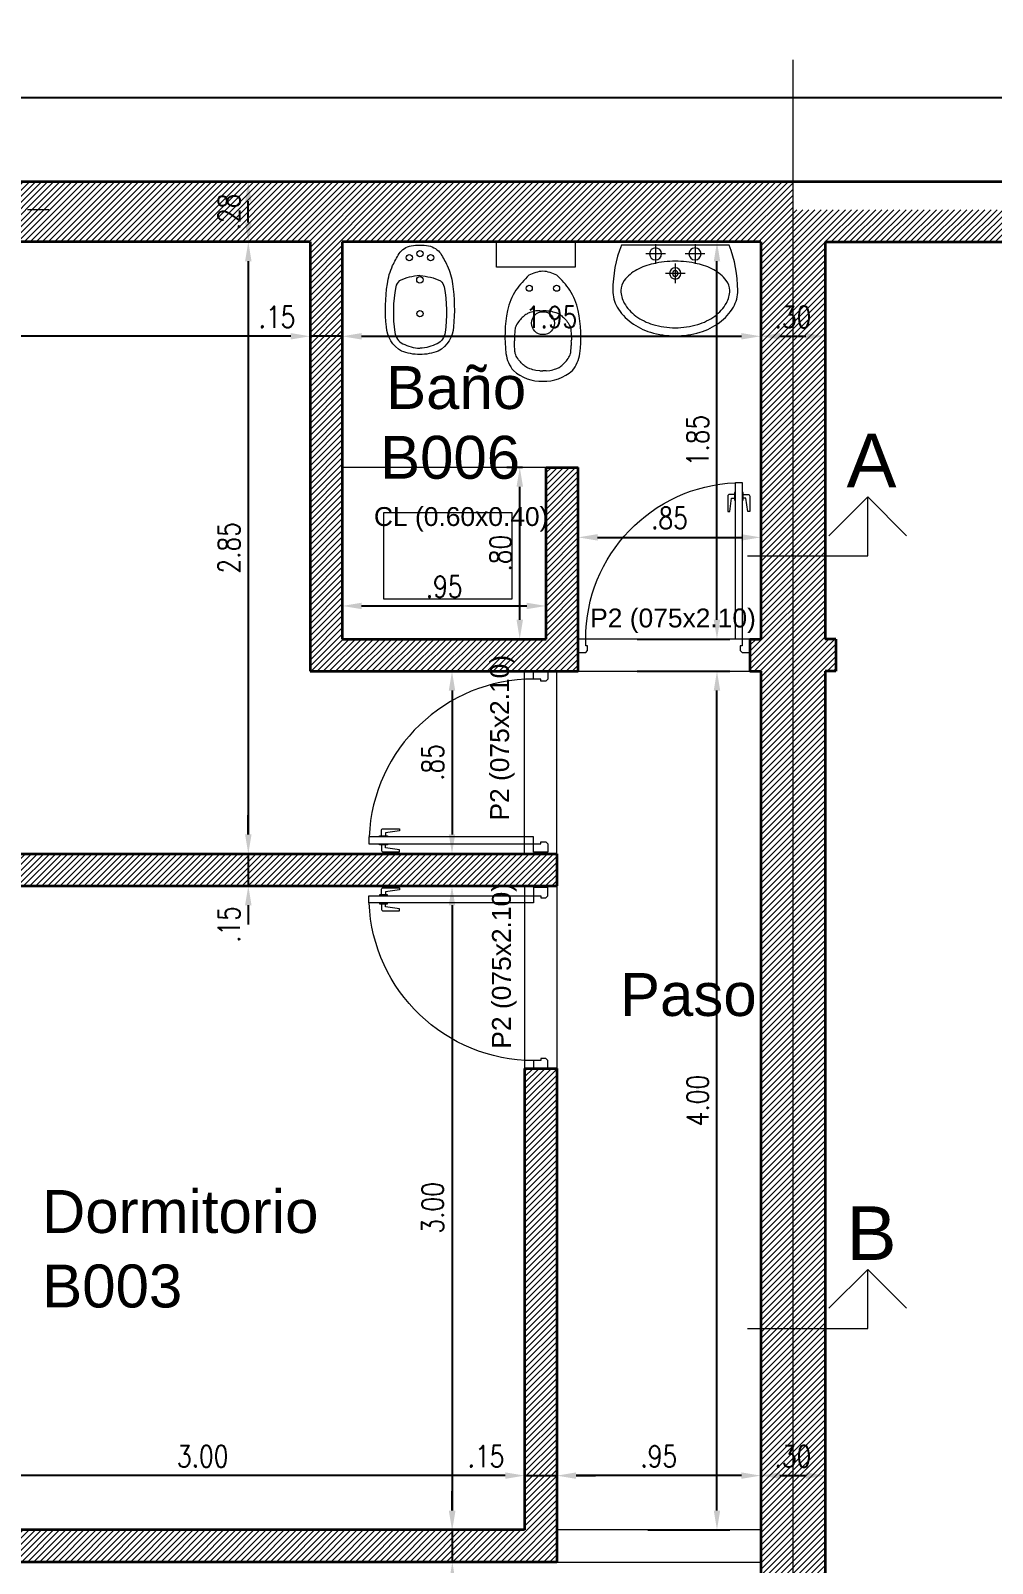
# Model space of a CAD drawing. Header units: millimetres. Extents: x 2761 to 2943, y 1816 to 1962.
# Drawn here: x 2777.7 to 2782.18, y 1937.53 to 1944.67 of the extents above; entities that cross this region are included whole.
import ezdxf
from ezdxf.enums import TextEntityAlignment as Align

# ---------------------------------------------------------------- set-up
doc = ezdxf.new("R2010")
doc.units = ezdxf.units.MM
doc.linetypes.add('DASHDOT', pattern=[25.4, 12.7, -6.35, 0, -6.35])
doc.linetypes.add('DASHED', pattern=[19.05, 12.7, -6.35])
doc.layers.get('Defpoints').update_dxf_attribs({"lineweight": 5})
for name, color, linetype, lineweight in [('Aberturas', 1, 'Continuous', 18), ('Artefacctos', 3, 'Continuous', 20), ('Cotas', 1, 'Continuous', 15), ('Detalles', 3, 'Continuous', 15), ('Ejes', 3, 'DASHDOT', 13), ('Muros', 6, 'Continuous', 50), ('Proyecciones', 1, 'DASHED', 0), ('Rayado', 7, 'Continuous', 15), ('Textos', 3, 'Continuous', 9)]:
    doc.layers.add(name, color=color, linetype=linetype, lineweight=lineweight)
doc.styles.add('cotas', font='romans.shx', dxfattribs={"width": 0.8})
doc.styles.add('ROMANS', font='romans', dxfattribs={"width": 0.8})
doc.styles.get("Standard").update_dxf_attribs({"font": 'arial.ttf'})
doc.dimstyles.new('Esc 1-100', dxfattribs={"dimtxt": 0.2, "dimasz": 0.18, "dimexe": 0.12, "dimexo": 0, "dimgap": 0.08, "dimtad": 1, "dimzin": 4, "dimdsep": 46, "dimtxsty": 'cotas', "dimcen": 2.5, "dimclrd": 7, "dimclre": 7, "dimclrt": 256, "dimaunit": 1, "dimadec": 3, "dimazin": 0, "dimtfac": 1, "dimtmove": 1, "dimatfit": 3, "dimfxl": 1, "dimarcsym": 0})
doc.dimstyles.new('Esc 1-50', dxfattribs={"dimtxt": 0.1, "dimasz": 0.09, "dimexe": 0.06, "dimexo": 0, "dimgap": 0.04, "dimtad": 1, "dimzin": 4, "dimdsep": 46, "dimtxsty": 'cotas', "dimcen": 2.5, "dimclrd": 7, "dimclre": 7, "dimclrt": 256, "dimaunit": 1, "dimadec": 0, "dimazin": 0, "dimtfac": 1, "dimtmove": 1, "dimatfit": 3, "dimfxl": 1, "dimarcsym": 0})

# ---------------------------------------------------------------- blocks, each defined once
blk = doc.blocks.new('Bidet')
at = {"color": 0, "linetype": 'ByBlock'}
blk.add_lwpolyline([(0.0967, 0.6275, -0.262722), (0.1763, 0.4996, -0.061431), (0.1713, 0.2743, -0.073837), (0.1434, 0.1785, -0.02136), (0.1096, 0.1157, -0.217458), (0.0456, 0.0749, -0.067695), (0, 0.0708, -0.067639), (-0.0455, 0.0749, -0.190009), (-0.1095, 0.1157, -0.02136), (-0.1433, 0.1785, -0.069685), (-0.1712, 0.2743, -0.061431), (-0.1762, 0.4996, -0.262722), (-0.0966, 0.6275, -0.09682), (0.0003, 0.6452, -0.096471), (0.0967, 0.6275)], format="xyb", close=True, dxfattribs=at)
for points in [[(-0.1267, 0.2903, -0.084724), (-0.1318, 0.5297, -0.252864), (-0.0906, 0.5888, -0.103412), (-0.0004, 0.6124, -0.103412)], [(0.1268, 0.2903, 0.084724), (0.1319, 0.5297, 0.252864), (0.0907, 0.5888, 0.103412), (0.0005, 0.6124, 0.103412)], [(-0.0004, 0.2312, -0.087783), (-0.1086, 0.2581, -0.148188), (-0.1267, 0.2903, -0.09678)], [(0.0005, 0.2312, 0.087783), (0.1087, 0.2581, 0.148188), (0.1268, 0.2903, 0.09678)]]:
    blk.add_lwpolyline(points, format="xyb", dxfattribs=at)
for centre, radius in [((0.0001, 0.4309), 0.0166), ((0.0001, 0.2533), 0.0171), ((-0.0559, 0.1368), 0.0166), ((0.0001, 0.1159), 0.0166), ((0.0561, 0.1368), 0.0166)]:
    blk.add_circle(centre, radius, dxfattribs=at)
blk = doc.blocks.new('Inodoro')
at = {"color": 0, "linetype": 'ByBlock'}
blk.add_lwpolyline([(0.0001, 0.585, 0.193023), (-0.1371, 0.5351, 0.145572), (-0.172, 0.4564, 0.077711), (-0.165, 0.2551, 0.087544), (-0.1255, 0.1609, 0.055228), (-0.065, 0.0913, 0.090627), (0, 0.0719, 0.091051), (0.0651, 0.0913, 0.055228), (0.1256, 0.1609, 0.087544), (0.1652, 0.2551, 0.077711), (0.1722, 0.4564, 0.145572), (0.1373, 0.5351, 0.193023), (0.0001, 0.585, 61.25604)], format="xyb", close=True, dxfattribs=at)
for points in [[(-0.0149, 0.5362), (-0.0328, 0.535, 0.028747), (-0.0609, 0.5272, 0.052421), (-0.0754, 0.5205, 0.050041), (-0.0919, 0.5084, 0.040538), (-0.1092, 0.49, 0.036304), (-0.1245, 0.4676, 0.08346), (-0.1287, 0.4565, 0.024812), (-0.1302, 0.4462, 0.009631), (-0.1323, 0.4196, 0.014344), (-0.1325, 0.4105, 0.009208), (-0.1323, 0.3964)], [(0.0148, 0.5362), (0.0327, 0.535, -0.028747), (0.0607, 0.5272, -0.052421), (0.0753, 0.5205, -0.050041), (0.0918, 0.5084, -0.040538), (0.109, 0.49, -0.036304), (0.1244, 0.4676, -0.08346), (0.1286, 0.4565, -0.024812), (0.1301, 0.4462, -0.009631), (0.1321, 0.4196, -0.014344), (0.1324, 0.4105, -0.009208), (0.1321, 0.3964)], [(-0.0149, 0.2564), (-0.0328, 0.2577, -0.028747), (-0.0609, 0.2654, -0.052421), (-0.0754, 0.2721, -0.050041), (-0.0919, 0.2842, -0.040538), (-0.1092, 0.3026, -0.036304), (-0.1245, 0.325, -0.08346), (-0.1287, 0.3361, -0.024812), (-0.1302, 0.3464, -0.009631), (-0.1323, 0.3731, -0.014344), (-0.1325, 0.3821, -0.009208), (-0.1323, 0.3962)], [(0.0148, 0.2564), (0.0327, 0.2577, 0.028747), (0.0607, 0.2654, 0.052421), (0.0753, 0.2721, 0.050041), (0.0918, 0.2842, 0.040538), (0.109, 0.3026, 0.036304), (0.1244, 0.325, 0.08346), (0.1286, 0.3361, 0.024812), (0.1301, 0.3464, 0.009631), (0.1321, 0.3731, 0.014344), (0.1324, 0.3821, 0.009208), (0.1321, 0.3962)]]:
    blk.add_lwpolyline(points, format="xyb", dxfattribs=at)
for points in [[(-0.0149, 0.5362), (-0.0001, 0.5362)], [(0.0148, 0.5362), (0, 0.5362)], [(-0.0149, 0.2564), (-0.0001, 0.2564)], [(0.0148, 0.2564), (0, 0.2564)]]:
    blk.add_lwpolyline(points, dxfattribs=at)
for centre, radius in [((-0.0001, 0.3144), 0.0535), ((-0.0638, 0.152), 0.0141), ((0.0636, 0.152), 0.0141)]:
    blk.add_circle(centre, radius, dxfattribs=at)
at = {"color": 0, "linetype": 'ByBlock', "style": 'ROMANS', "flags": 1}
blk.add_attdef('NOMENCLATURA', text='', height=0.08, dxfattribs=at).set_placement((0.0173, 0.4376), align=Align.MIDDLE)
blk = doc.blocks.new('Lav1')
at = {"color": 0, "linetype": 'ByBlock'}
for p, q in [((-0.0978, 0.0048), (-0.0978, -0.0921)), ((0.0978, 0.0048), (0.0978, -0.0921)), ((-0.1463, -0.0436), (-0.0493, -0.0436)), ((0.0493, -0.0436), (0.1463, -0.0436)), ((-0.0485, -0.1404), (0.0485, -0.1404)), ((0, -0.0919), (0, -0.1889))]:
    blk.add_line(p, q, dxfattribs=at)
for points in [[(0.2677, 0, -0.093113), (0.31, -0.225, -0.130379), (0.2882, -0.3071, -0.106492), (0.2192, -0.3841, -0.084146), (0.1226, -0.432, -0.073141), (0, -0.45, -0.073141), (-0.1226, -0.432, -0.084146), (-0.2192, -0.3841, -0.106492), (-0.2882, -0.3071, -0.130379), (-0.31, -0.225, -0.093113), (-0.2677, 0)], [(-0.27, -0.225, -0.165741), (-0.253, -0.1751, -0.105633), (-0.1909, -0.1225, -0.068595), (-0.1088, -0.092, -0.054776), (0, -0.08, -0.054776), (0.1088, -0.092, -0.068595), (0.1909, -0.1225, -0.105633), (0.253, -0.1751, -0.165741), (0.27, -0.225, -0.130379), (0.2535, -0.2873, -0.106492), (0.1957, -0.3517, -0.084146), (0.111, -0.3937, -0.073141), (0, -0.41, -0.073141), (-0.111, -0.3937, -0.084146), (-0.1957, -0.3517, -0.106492), (-0.2535, -0.2873, -0.130379)]]:
    blk.add_lwpolyline(points, format="xyb", close=True, dxfattribs=at)
for centre, radius in [((-0.0978, -0.0436), 0.03), ((0.0978, -0.0436), 0.03), ((0, -0.1404), 0.028), ((0, -0.1404), 0.014)]:
    blk.add_circle(centre, radius, dxfattribs=at)
blk = doc.blocks.new('*D177')
at = {"layer": 'Cotas', "color": 7, "lineweight": -2}
for p, q in [((2778.0811, 1943.6886), (2778.7725, 1943.6886)), ((2778.7125, 1943.5986), (2778.7125, 1940.9286)), ((2778.0811, 1940.8386), (2778.7725, 1940.8386))]:
    blk.add_line(p, q, dxfattribs=at)
at = {"layer": 'Cotas', "color": 7}
for points in [[(2778.6975, 1943.5986), (2778.7275, 1943.5986), (2778.7125, 1943.6886)], [(2778.6975, 1940.9286), (2778.7275, 1940.9286), (2778.7125, 1940.8386)]]:
    blk.add_solid(points, dxfattribs=at)
at = {"layer": 'Defpoints', "color": 0}
for p in [(2778.0811, 1943.6886), (2778.0811, 1940.8386), (2778.7125, 1940.8386)]:
    blk.add_point(p, dxfattribs=at)
at = {"layer": 'Cotas', "insert": (2778.6225, 1942.2636), "char_height": 0.1, "attachment_point": 5, "rotation": 90, "style": 'cotas'}
blk.add_mtext('2.85', dxfattribs=at)
blk = doc.blocks.new('*D178')
at = {"layer": 'Cotas', "color": 7, "lineweight": -2}
for p, q in [((2779.4201, 1940.6886), (2779.7217, 1940.6886)), ((2779.6617, 1940.5986), (2779.6617, 1937.7786)), ((2779.5201, 1937.6886), (2779.7217, 1937.6886))]:
    blk.add_line(p, q, dxfattribs=at)
at = {"layer": 'Cotas', "color": 7}
for points in [[(2779.6467, 1940.5986), (2779.6767, 1940.5986), (2779.6617, 1940.6886)], [(2779.6467, 1937.7786), (2779.6767, 1937.7786), (2779.6617, 1937.6886)]]:
    blk.add_solid(points, dxfattribs=at)
at = {"layer": 'Defpoints', "color": 0}
for p in [(2779.4201, 1940.6886), (2779.5201, 1937.6886), (2779.6617, 1937.6886)]:
    blk.add_point(p, dxfattribs=at)
at = {"layer": 'Cotas', "insert": (2779.5717, 1939.1886), "char_height": 0.1, "attachment_point": 5, "rotation": 90, "style": 'cotas'}
blk.add_mtext('3.00', dxfattribs=at)
blk = doc.blocks.new('*D179')
at = {"layer": 'Cotas', "color": 7, "lineweight": -2}
for p, q in [((2777, 1938.465), (2777, 1937.8812)), ((2780, 1938.0021), (2780, 1937.8812)), ((2779.91, 1937.9412), (2777.09, 1937.9412))]:
    blk.add_line(p, q, dxfattribs=at)
at = {"layer": 'Cotas', "color": 7}
for points in [[(2777.09, 1937.9562), (2777.09, 1937.9262), (2777, 1937.9412)], [(2779.91, 1937.9562), (2779.91, 1937.9262), (2780, 1937.9412)]]:
    blk.add_solid(points, dxfattribs=at)
at = {"layer": 'Defpoints', "color": 0}
for p in [(2777, 1938.465), (2780, 1938.0021), (2777, 1937.9412)]:
    blk.add_point(p, dxfattribs=at)
at = {"layer": 'Cotas', "insert": (2778.5, 1938.0312), "char_height": 0.1, "attachment_point": 5, "style": 'cotas'}
blk.add_mtext('3.00', dxfattribs=at)
blk = doc.blocks.new('*D268')
at = {"layer": 'Cotas', "color": 7, "lineweight": -2}
for p, q in [((2779.5108, 1941.6886), (2779.7217, 1941.6886)), ((2779.6617, 1941.5986), (2779.6617, 1940.9286)), ((2779.5108, 1940.8386), (2779.7217, 1940.8386))]:
    blk.add_line(p, q, dxfattribs=at)
at = {"layer": 'Cotas', "color": 7}
for points in [[(2779.6467, 1941.5986), (2779.6767, 1941.5986), (2779.6617, 1941.6886)], [(2779.6467, 1940.9286), (2779.6767, 1940.9286), (2779.6617, 1940.8386)]]:
    blk.add_solid(points, dxfattribs=at)
at = {"layer": 'Defpoints', "color": 0}
for p in [(2779.5108, 1941.6886), (2779.5108, 1940.8386), (2779.6617, 1940.8386)]:
    blk.add_point(p, dxfattribs=at)
at = {"layer": 'Cotas', "insert": (2779.5717, 1941.2636), "char_height": 0.1, "attachment_point": 5, "rotation": 90, "style": 'cotas'}
blk.add_mtext('.85', dxfattribs=at)
blk = doc.blocks.new('*D180')
at = {"layer": 'Cotas', "color": 7, "lineweight": -2}
for p, q in [((2780.15, 1937.9188), (2780.15, 1938.0012)), ((2781.1, 1937.9188), (2781.1, 1938.0012)), ((2781.01, 1937.9412), (2780.24, 1937.9412))]:
    blk.add_line(p, q, dxfattribs=at)
at = {"layer": 'Cotas', "color": 7}
for points in [[(2780.24, 1937.9562), (2780.24, 1937.9262), (2780.15, 1937.9412)], [(2781.01, 1937.9562), (2781.01, 1937.9262), (2781.1, 1937.9412)]]:
    blk.add_solid(points, dxfattribs=at)
at = {"layer": 'Defpoints', "color": 0}
for p in [(2780.15, 1937.9412), (2780.15, 1937.9188), (2781.1, 1937.9188)]:
    blk.add_point(p, dxfattribs=at)
at = {"layer": 'Cotas', "insert": (2780.625, 1938.0312), "char_height": 0.1, "attachment_point": 5, "style": 'cotas'}
blk.add_mtext('.95', dxfattribs=at)
blk = doc.blocks.new('*D269')
at = {"layer": 'Cotas', "color": 7, "lineweight": -2}
for p, q in [((2779.15, 1943.6886), (2779.15, 1943.1892)), ((2781.1, 1943.6886), (2781.1, 1943.1892)), ((2779.24, 1943.2492), (2781.01, 1943.2492))]:
    blk.add_line(p, q, dxfattribs=at)
at = {"layer": 'Cotas', "color": 7}
for points in [[(2779.24, 1943.2642), (2779.24, 1943.2342), (2779.15, 1943.2492)], [(2781.01, 1943.2642), (2781.01, 1943.2342), (2781.1, 1943.2492)]]:
    blk.add_solid(points, dxfattribs=at)
at = {"layer": 'Defpoints', "color": 0}
for p in [(2779.15, 1943.6886), (2781.1, 1943.6886), (2781.1, 1943.2492)]:
    blk.add_point(p, dxfattribs=at)
at = {"layer": 'Cotas', "insert": (2780.125, 1943.3392), "char_height": 0.1, "attachment_point": 5, "style": 'cotas'}
blk.add_mtext('1.95', dxfattribs=at)
blk = doc.blocks.new('P82i')
at = {"color": 0, "linetype": 'ByBlock'}
for points in [[(0.0761, 0.89), (0.0411, 0.89), (0.0411, 0.07), (0.0761, 0.07)], [(0, 0.07), (0.0411, 0.07), (0.0411, 0.035), (0.0511, 0.035), (0.0511, 0.01), (0.0411, 0), (0, 0)], [(0.9, 0), (0.8611, 0), (0.8511, 0.01), (0.8511, 0.035), (0.8611, 0.035), (0.8611, 0.07), (0.9, 0.07)]]:
    blk.add_lwpolyline(points, close=True, dxfattribs=at)
for points in [[(0.0361, 0.8282), (0.0111, 0.8282, 0.414214), (0.0011, 0.8182), (0.0011, 0.7382), (0.0111, 0.7382), (0.0211, 0.8082), (0.0361, 0.8082)], [(0.0811, 0.8282), (0.1061, 0.8282, -0.414214), (0.1161, 0.8182), (0.1161, 0.7382), (0.1061, 0.7382), (0.0961, 0.8082), (0.0811, 0.8082)]]:
    blk.add_lwpolyline(points, format="xyb", dxfattribs=at)
for points in [[(0.0411, 0.7982), (0.0361, 0.7982), (0.0361, 0.8382), (0.0411, 0.8382)], [(0.0761, 0.8382), (0.0811, 0.8382), (0.0811, 0.7982), (0.0761, 0.7982)]]:
    blk.add_lwpolyline(points, dxfattribs=at)
blk.add_arc((0.0411, 0.07), 0.82, 360, 87.55371, dxfattribs=at)
blk = doc.blocks.new('*D184')
at = {"layer": 'Cotas', "color": 7, "lineweight": -2}
for p, q in [((2775.7, 1943.3724), (2775.7, 1943.1892)), ((2779, 1943.3724), (2779, 1943.1892)), ((2778.91, 1943.2492), (2775.79, 1943.2492))]:
    blk.add_line(p, q, dxfattribs=at)
at = {"layer": 'Cotas', "color": 7}
for points in [[(2775.79, 1943.2642), (2775.79, 1943.2342), (2775.7, 1943.2492)], [(2778.91, 1943.2642), (2778.91, 1943.2342), (2779, 1943.2492)]]:
    blk.add_solid(points, dxfattribs=at)
at = {"layer": 'Defpoints', "color": 0}
for p in [(2775.7, 1943.3724), (2779, 1943.3724), (2775.7, 1943.2492)]:
    blk.add_point(p, dxfattribs=at)
at = {"layer": 'Cotas', "insert": (2777.35, 1943.3392), "char_height": 0.1, "attachment_point": 5, "style": 'cotas'}
blk.add_mtext('3.30', dxfattribs=at)
blk = doc.blocks.new('*D270')
at = {"layer": 'Cotas', "color": 7, "lineweight": -2}
for p, q in [((2779.15, 1941.8386), (2779.15, 1942.0529)), ((2780.1, 1941.8386), (2780.1, 1942.0529)), ((2779.24, 1941.9929), (2780.01, 1941.9929))]:
    blk.add_line(p, q, dxfattribs=at)
at = {"layer": 'Cotas', "color": 7}
for points in [[(2779.24, 1942.0079), (2779.24, 1941.9779), (2779.15, 1941.9929)], [(2780.01, 1942.0079), (2780.01, 1941.9779), (2780.1, 1941.9929)]]:
    blk.add_solid(points, dxfattribs=at)
at = {"layer": 'Defpoints', "color": 0}
for p in [(2780.1, 1941.9929), (2779.15, 1941.8386), (2780.1, 1941.8386)]:
    blk.add_point(p, dxfattribs=at)
at = {"layer": 'Cotas', "insert": (2779.625, 1942.0829), "char_height": 0.1, "attachment_point": 5, "style": 'cotas'}
blk.add_mtext('.95', dxfattribs=at)
blk = doc.blocks.new('*D271')
at = {"layer": 'Cotas', "color": 7, "lineweight": -2}
for p, q in [((2772.9, 1943.8388), (2772.9, 1944.4819)), ((2795.3991, 1943.8388), (2795.3991, 1944.4819)), ((2773.08, 1944.3619), (2795.2191, 1944.3619))]:
    blk.add_line(p, q, dxfattribs=at)
at = {"layer": 'Cotas', "color": 7}
for points in [[(2773.08, 1944.3919), (2773.08, 1944.3319), (2772.9, 1944.3619)], [(2795.2191, 1944.3919), (2795.2191, 1944.3319), (2795.3991, 1944.3619)]]:
    blk.add_solid(points, dxfattribs=at)
at = {"layer": 'Defpoints', "color": 0}
for p in [(2795.3991, 1944.3619), (2772.9, 1943.8388), (2795.3991, 1943.8388)]:
    blk.add_point(p, dxfattribs=at)
at = {"layer": 'Cotas', "lineweight": 20, "insert": (2784.1495, 1944.5419), "char_height": 0.2, "attachment_point": 5, "style": 'cotas'}
blk.add_mtext('38.43', dxfattribs=at)
blk = doc.blocks.new('*D186')
at = {"layer": 'Cotas', "color": 7, "lineweight": -2}
for p, q in [((2780.6604, 1943.6886), (2780.9564, 1943.6886)), ((2780.8964, 1941.9286), (2780.8964, 1943.5986)), ((2780.5241, 1941.8386), (2780.9564, 1941.8386))]:
    blk.add_line(p, q, dxfattribs=at)
at = {"layer": 'Cotas', "color": 7}
for points in [[(2780.8814, 1943.5986), (2780.9114, 1943.5986), (2780.8964, 1943.6886)], [(2780.8814, 1941.9286), (2780.9114, 1941.9286), (2780.8964, 1941.8386)]]:
    blk.add_solid(points, dxfattribs=at)
at = {"layer": 'Defpoints', "color": 0}
for p in [(2780.6604, 1943.6886), (2780.8964, 1943.6886), (2780.5241, 1941.8386)]:
    blk.add_point(p, dxfattribs=at)
at = {"layer": 'Cotas', "insert": (2780.8064, 1942.7636), "char_height": 0.1, "attachment_point": 5, "rotation": 90, "style": 'cotas'}
blk.add_mtext('1.85', dxfattribs=at)
blk = doc.blocks.new('*D187')
at = {"layer": 'Cotas', "color": 7, "lineweight": -2}
for p, q in [((2780, 1937.6886), (2780, 1938.0012)), ((2780.15, 1937.5993), (2780.15, 1938.0012)), ((2779.91, 1937.9412), (2779.82, 1937.9412)), ((2780, 1937.9412), (2780.15, 1937.9412)), ((2780.24, 1937.9412), (2780.33, 1937.9412))]:
    blk.add_line(p, q, dxfattribs=at)
at = {"layer": 'Cotas', "color": 7}
for points in [[(2779.91, 1937.9562), (2779.91, 1937.9262), (2780, 1937.9412)], [(2780.24, 1937.9562), (2780.24, 1937.9262), (2780.15, 1937.9412)]]:
    blk.add_solid(points, dxfattribs=at)
at = {"layer": 'Defpoints', "color": 0}
for p in [(2780.15, 1937.9412), (2780, 1937.6886), (2780.15, 1937.5993)]:
    blk.add_point(p, dxfattribs=at)
at = {"layer": 'Cotas', "insert": (2779.82, 1938.0312), "char_height": 0.1, "attachment_point": 5, "style": 'cotas'}
blk.add_mtext('.15', dxfattribs=at)
blk = doc.blocks.new('*D168')
at = {"layer": 'Cotas', "color": 7, "lineweight": -2}
for p, q in [((2780.5241, 1941.6886), (2780.9564, 1941.6886)), ((2780.8964, 1937.7786), (2780.8964, 1941.5986)), ((2780.5741, 1937.6886), (2780.9564, 1937.6886))]:
    blk.add_line(p, q, dxfattribs=at)
at = {"layer": 'Cotas', "color": 7}
for points in [[(2780.8814, 1941.5986), (2780.9114, 1941.5986), (2780.8964, 1941.6886)], [(2780.8814, 1937.7786), (2780.9114, 1937.7786), (2780.8964, 1937.6886)]]:
    blk.add_solid(points, dxfattribs=at)
at = {"layer": 'Defpoints', "color": 0}
for p in [(2780.5241, 1941.6886), (2780.8964, 1941.6886), (2780.5741, 1937.6886)]:
    blk.add_point(p, dxfattribs=at)
at = {"layer": 'Cotas', "lineweight": 20, "insert": (2780.8064, 1939.6886), "char_height": 0.1, "attachment_point": 5, "rotation": 90, "style": 'cotas'}
blk.add_mtext('4.00', dxfattribs=at)
blk = doc.blocks.new('*D233')
at = {"layer": 'Cotas', "color": 7, "lineweight": -2}
for p, q in [((2781.4, 1938.0974), (2781.4, 1937.8812)), ((2781.1, 1937.9188), (2781.1, 1938.0012)), ((2781.19, 1937.9412), (2781.31, 1937.9412))]:
    blk.add_line(p, q, dxfattribs=at)
at = {"layer": 'Cotas', "color": 7}
for points in [[(2781.19, 1937.9562), (2781.19, 1937.9262), (2781.1, 1937.9412)], [(2781.31, 1937.9562), (2781.31, 1937.9262), (2781.4, 1937.9412)]]:
    blk.add_solid(points, dxfattribs=at)
at = {"layer": 'Defpoints', "color": 0}
for p in [(2781.4, 1938.0974), (2781.1, 1937.9188), (2781.4, 1937.9412)]:
    blk.add_point(p, dxfattribs=at)
at = {"layer": 'Cotas', "lineweight": 20, "insert": (2781.25, 1938.0312), "char_height": 0.1, "attachment_point": 5, "style": 'cotas'}
blk.add_mtext('.30', dxfattribs=at)
blk = doc.blocks.new('*D239')
at = {"layer": 'Cotas', "color": 7, "lineweight": -2}
for p, q in [((2779.9902, 1942.6386), (2779.9174, 1942.6386)), ((2779.9774, 1941.9286), (2779.9774, 1942.5486)), ((2779.9902, 1941.8386), (2779.9174, 1941.8386))]:
    blk.add_line(p, q, dxfattribs=at)
at = {"layer": 'Cotas', "color": 7}
for points in [[(2779.9624, 1942.5486), (2779.9924, 1942.5486), (2779.9774, 1942.6386)], [(2779.9624, 1941.9286), (2779.9924, 1941.9286), (2779.9774, 1941.8386)]]:
    blk.add_solid(points, dxfattribs=at)
at = {"layer": 'Defpoints', "color": 0}
for p in [(2779.9774, 1942.6386), (2779.9902, 1942.6386), (2779.9902, 1941.8386)]:
    blk.add_point(p, dxfattribs=at)
at = {"layer": 'Cotas', "lineweight": 20, "insert": (2779.8874, 1942.2386), "char_height": 0.1, "attachment_point": 5, "rotation": 90, "style": 'cotas'}
blk.add_mtext('.80', dxfattribs=at)
blk = doc.blocks.new('*D250')
at = {"layer": 'Cotas', "color": 7, "lineweight": -2}
for p, q in [((2779.6632, 1937.7786), (2779.6632, 1937.8686)), ((2779.5201, 1937.6886), (2779.7232, 1937.6886)), ((2779.6632, 1937.6886), (2779.6632, 1937.5386)), ((2779.6668, 1937.5386), (2779.6032, 1937.5386)), ((2779.6632, 1937.4486), (2779.6632, 1937.3586))]:
    blk.add_line(p, q, dxfattribs=at)
at = {"layer": 'Cotas', "color": 7}
for points in [[(2779.6482, 1937.7786), (2779.6782, 1937.7786), (2779.6632, 1937.6886)], [(2779.6482, 1937.4486), (2779.6782, 1937.4486), (2779.6632, 1937.5386)]]:
    blk.add_solid(points, dxfattribs=at)
at = {"layer": 'Defpoints', "color": 0}
for p in [(2779.5201, 1937.6886), (2779.6632, 1937.5386), (2779.6668, 1937.5386)]:
    blk.add_point(p, dxfattribs=at)
at = {"layer": 'Cotas', "lineweight": 20, "insert": (2779.5732, 1937.3586), "char_height": 0.1, "attachment_point": 5, "rotation": 90, "style": 'cotas'}
blk.add_mtext('.15', dxfattribs=at)
blk = doc.blocks.new('*D251')
at = {"layer": 'Cotas', "color": 7, "lineweight": -2}
for p, q in [((2778.7125, 1940.9286), (2778.7125, 1941.0186)), ((2778.0811, 1940.8386), (2778.7725, 1940.8386)), ((2778.7125, 1940.8386), (2778.7125, 1940.6886)), ((2778.575, 1940.6886), (2778.7725, 1940.6886)), ((2778.7125, 1940.5986), (2778.7125, 1940.5086))]:
    blk.add_line(p, q, dxfattribs=at)
at = {"layer": 'Cotas', "color": 7}
for points in [[(2778.6975, 1940.9286), (2778.7275, 1940.9286), (2778.7125, 1940.8386)], [(2778.6975, 1940.5986), (2778.7275, 1940.5986), (2778.7125, 1940.6886)]]:
    blk.add_solid(points, dxfattribs=at)
at = {"layer": 'Defpoints', "color": 0}
for p in [(2778.0811, 1940.8386), (2778.575, 1940.6886), (2778.7125, 1940.6886)]:
    blk.add_point(p, dxfattribs=at)
at = {"layer": 'Cotas', "lineweight": 20, "insert": (2778.6225, 1940.5086), "char_height": 0.1, "attachment_point": 5, "rotation": 90, "style": 'cotas'}
blk.add_mtext('.15', dxfattribs=at)
blk = doc.blocks.new('*D174')
at = {"layer": 'Cotas', "color": 7, "lineweight": -2}
for p, q in [((2778.6135, 1943.9681), (2778.7725, 1943.9681)), ((2778.7125, 1943.7786), (2778.7125, 1943.8781)), ((2778.0811, 1943.6886), (2778.7725, 1943.6886))]:
    blk.add_line(p, q, dxfattribs=at)
at = {"layer": 'Cotas', "color": 7}
for points in [[(2778.6975, 1943.8781), (2778.7275, 1943.8781), (2778.7125, 1943.9681)], [(2778.6975, 1943.7786), (2778.7275, 1943.7786), (2778.7125, 1943.6886)]]:
    blk.add_solid(points, dxfattribs=at)
at = {"layer": 'Defpoints', "color": 0}
for p in [(2778.6135, 1943.9681), (2778.7125, 1943.9681), (2778.0811, 1943.6886)]:
    blk.add_point(p, dxfattribs=at)
at = {"layer": 'Cotas', "lineweight": 20, "insert": (2778.6225, 1943.8283), "char_height": 0.1, "attachment_point": 5, "rotation": 90, "style": 'cotas'}
blk.add_mtext('.28', dxfattribs=at)
blk = doc.blocks.new('*D252')
at = {"layer": 'Cotas', "color": 7, "lineweight": -2}
for p, q in [((2779.15, 1943.6886), (2779.15, 1943.1892)), ((2779, 1943.3252), (2779, 1943.1892)), ((2778.91, 1943.2492), (2778.82, 1943.2492)), ((2779.15, 1943.2492), (2779, 1943.2492)), ((2779.24, 1943.2492), (2779.33, 1943.2492))]:
    blk.add_line(p, q, dxfattribs=at)
at = {"layer": 'Cotas', "color": 7}
for points in [[(2778.91, 1943.2642), (2778.91, 1943.2342), (2779, 1943.2492)], [(2779.24, 1943.2642), (2779.24, 1943.2342), (2779.15, 1943.2492)]]:
    blk.add_solid(points, dxfattribs=at)
at = {"layer": 'Defpoints', "color": 0}
for p in [(2779.15, 1943.6886), (2779, 1943.3252), (2779, 1943.2492)]:
    blk.add_point(p, dxfattribs=at)
at = {"layer": 'Cotas', "lineweight": 20, "insert": (2778.8462, 1943.3392), "char_height": 0.1, "attachment_point": 5, "style": 'cotas'}
blk.add_mtext('.15', dxfattribs=at)
blk = doc.blocks.new('*D253')
at = {"layer": 'Cotas', "color": 7, "lineweight": -2}
for p, q in [((2781.1, 1943.6886), (2781.1, 1943.1892)), ((2781.4, 1943.3098), (2781.4, 1943.1892)), ((2781.19, 1943.2492), (2781.31, 1943.2492))]:
    blk.add_line(p, q, dxfattribs=at)
at = {"layer": 'Cotas', "color": 7}
for points in [[(2781.19, 1943.2642), (2781.19, 1943.2342), (2781.1, 1943.2492)], [(2781.31, 1943.2642), (2781.31, 1943.2342), (2781.4, 1943.2492)]]:
    blk.add_solid(points, dxfattribs=at)
at = {"layer": 'Defpoints', "color": 0}
for p in [(2781.1, 1943.6886), (2781.4, 1943.3098), (2781.4, 1943.2492)]:
    blk.add_point(p, dxfattribs=at)
at = {"layer": 'Cotas', "lineweight": 20, "insert": (2781.25, 1943.3392), "char_height": 0.1, "attachment_point": 5, "style": 'cotas'}
blk.add_mtext('.30', dxfattribs=at)
blk = doc.blocks.new('*D264')
at = {"layer": 'Cotas', "color": 7, "lineweight": -2}
for p, q in [((2780.25, 1942.4673), (2780.25, 1942.2524)), ((2781.1, 1942.5153), (2781.1, 1942.2524)), ((2780.34, 1942.3124), (2781.01, 1942.3124))]:
    blk.add_line(p, q, dxfattribs=at)
at = {"layer": 'Cotas', "color": 7}
for points in [[(2780.34, 1942.3274), (2780.34, 1942.2974), (2780.25, 1942.3124)], [(2781.01, 1942.3274), (2781.01, 1942.2974), (2781.1, 1942.3124)]]:
    blk.add_solid(points, dxfattribs=at)
at = {"layer": 'Defpoints', "color": 0}
for p in [(2780.25, 1942.4673), (2781.1, 1942.5153), (2781.1, 1942.3124)]:
    blk.add_point(p, dxfattribs=at)
at = {"layer": 'Cotas', "lineweight": 20, "insert": (2780.675, 1942.4024), "char_height": 0.1, "attachment_point": 5, "style": 'cotas'}
blk.add_mtext('.85', dxfattribs=at)

msp = doc.modelspace()

# ---------------------------------------------------------------- hatches: boundary and pattern name
at = {"layer": 'Rayado', "lineweight": 20}
h = msp.add_hatch(dxfattribs=at)
h.set_pattern_fill('_USER', color=256, scale=0.02, angle=45, pattern_type=0)
h.set_pattern_definition([(45, (2646.102981, 1042.226315), (-0.01414213562, 0.01414213562), [])])
h.paths.add_polyline_path([(2781.25, 1943.9681), (2775.55, 1943.9681), (2775.55, 1943.8388), (2781.25, 1943.8388)])
h.paths.add_polyline_path([(2781.25, 1943.8388), (2775.55, 1943.8388), (2775.55, 1942.8886), (2775.7, 1942.8886), (2775.7, 1943.6886), (2779, 1943.6886), (2779, 1941.6886), (2780.25, 1941.6886), (2780.25, 1942.6386), (2780.1, 1942.6386), (2780.1, 1941.8386), (2779.15, 1941.8386), (2779.15, 1943.6886), (2781.1, 1943.6886), (2781.1, 1941.8386), (2781.05, 1941.8386), (2781.05, 1941.6886), (2781.1, 1941.6886), (2781.1, 1938.6265), (2781.25, 1938.6265)])
h.paths.add_polyline_path([(2780.15, 1940.8386), (2775.7, 1940.8386), (2775.7, 1941.4886), (2775.55, 1941.4886), (2775.55, 1940.6886), (2776.85, 1940.6886), (2776.85, 1939.8886), (2777, 1939.8886), (2777, 1940.6886), (2780.15, 1940.6886)])
h.paths.add_polyline_path([(2780.15, 1939.8386), (2780, 1939.8386), (2780, 1937.6886), (2777, 1937.6886), (2777, 1938.4886), (2776.85, 1938.4886), (2776.85, 1937.6886), (2776.75, 1937.6886), (2776.75, 1937.5386), (2780.15, 1937.5386)])
h.paths.add_polyline_path([(2776.05, 1937.5386), (2776.15, 1937.5386), (2776.15, 1937.6886), (2775.9, 1937.6886), (2775.9, 1936.8886), (2776.05, 1936.8886)])
h.paths.add_polyline_path([(2776.05, 1935.3886), (2775.9, 1935.3886), (2775.8999, 1932.5187), (2776.5, 1932.5187), (2776.5, 1932.6686), (2778.5004, 1932.6686), (2778.5004, 1932.8186), (2776.05, 1932.8186)])
h.paths.add_polyline_path([(2779.6, 1933.9168), (2779.45, 1933.9168), (2779.45, 1932.8186), (2779.4, 1932.8186), (2779.4, 1932.6686), (2779.65, 1932.6686), (2779.65, 1932.8186), (2779.6, 1932.8186)])
h.paths.add_polyline_path([(2781.25, 1935.2226), (2781.1, 1935.2226), (2781.1, 1932.8186), (2780, 1932.8186), (2780, 1932.6686), (2781.25, 1932.6686)])
h.paths.add_polyline_path([(2781.4, 1935.2226), (2781.25, 1935.2226), (2781.25, 1932.6686), (2782.393, 1932.6686), (2782.393, 1932.8186), (2781.4, 1932.8186)])
h.paths.add_polyline_path([(2782.1092, 1936.3686), (2781.4, 1936.3686), (2781.4, 1938.6265), (2781.25, 1938.6265), (2781.25, 1935.2226), (2781.4, 1935.2226), (2781.4, 1936.2186), (2782.1092, 1936.2186)])
h.paths.add_polyline_path([(2781.25, 1938.6265), (2781.1, 1938.6265), (2781.1, 1936.3686), (2780.4, 1936.3686), (2780.4, 1936.2186), (2781.1, 1936.2186), (2781.1, 1935.2226), (2781.25, 1935.2226)])
h.paths.add_polyline_path([(2781.4, 1941.6886), (2781.45, 1941.6886), (2781.45, 1941.8386), (2781.4, 1941.8386), (2781.4, 1943.6886), (2783.35, 1943.6886), (2783.35, 1941.8386), (2782.4, 1941.8386), (2782.4, 1942.6386), (2782.25, 1942.6386), (2782.25, 1941.6886), (2783.5, 1941.6886), (2783.5, 1943.6886), (2786.8, 1943.6886), (2786.8, 1942.8913), (2786.95, 1942.8913), (2786.95, 1943.8388), (2781.25, 1943.8388), (2781.25, 1938.6265), (2781.4, 1938.6265)])
h.paths.add_polyline_path([(2782.5, 1939.8386), (2782.35, 1939.8386), (2782.35, 1937.5386), (2785.7603, 1937.5386), (2785.7603, 1937.6886), (2785.6504, 1937.6886), (2785.65, 1937.6879), (2785.65, 1938.4729), (2785.5, 1938.4729), (2785.5, 1937.6886), (2782.5, 1937.6886)])
h.paths.add_polyline_path([(2786.95, 1941.3913), (2786.8, 1941.3913), (2786.8, 1940.8386), (2782.35, 1940.8386), (2782.35, 1940.6886), (2785.5, 1940.6886), (2785.5, 1939.9729), (2785.65, 1939.9729), (2785.65, 1940.6886), (2786.95, 1940.6886)])
h.paths.add_polyline_path([(2786.6, 1937.6886), (2786.3953, 1937.6886), (2786.3953, 1937.5386), (2786.45, 1937.5386), (2786.45, 1936.8926), (2786.6, 1936.8926)])
h.paths.add_polyline_path([(2786.6, 1935.3926), (2786.45, 1935.3926), (2786.45, 1932.8186), (2784.0427, 1932.8186), (2784.0427, 1932.5186), (2786.6, 1932.5186)])
h.paths.add_polyline_path([(2783.05, 1933.9168), (2782.9, 1933.9168), (2782.9, 1932.8186), (2782.693, 1932.8186), (2782.693, 1932.6686), (2783.143, 1932.6686), (2783.143, 1932.8186), (2783.05, 1932.8186)])
h.paths.add_polyline_path([(2789.3492, 1937.6886), (2789.1993, 1937.6886), (2789.1993, 1932.6686), (2789.3492, 1932.6686)])
h.paths.add_polyline_path([(2772.9, 1932.8188), (2772.75, 1932.8188), (2772.75, 1932.5188), (2772.9, 1932.5188)])
h.paths.add_polyline_path([(2772.9499, 1932.8188), (2772.9, 1932.8188), (2772.9, 1932.5188), (2772.9499, 1932.5188)])
h.paths.add_polyline_path([(2773.2, 1932.8188), (2772.9499, 1932.8188), (2772.9499, 1932.5188), (2773.2, 1932.5188)])

# ---------------------------------------------------------------- linework, layer by layer
at = {"layer": 'Artefacctos', "lineweight": 20}
msp.add_line((2780.1, 1942.6386), (2779.15, 1942.6386), dxfattribs=at)
msp.add_lwpolyline([(2779.8691, 1943.6886), (2780.2362, 1943.6886), (2780.2362, 1943.572), (2779.8691, 1943.572)], close=True, dxfattribs=at)
at = {"layer": 'Detalles', "color": 2, "lineweight": 20}
for p, q in [((2781.5987, 1942.5006), (2781.418, 1942.32)), ((2781.5987, 1942.2259), (2781.5987, 1942.5006)), ((2781.5987, 1942.5006), (2781.7794, 1942.32)), ((2781.0381, 1942.2259), (2781.5987, 1942.2259)), ((2781.5987, 1938.9013), (2781.418, 1938.7206)), ((2781.5987, 1938.6265), (2781.5987, 1938.9013)), ((2781.5987, 1938.9013), (2781.7794, 1938.7206)), ((2781.0381, 1938.6265), (2781.5987, 1938.6265))]:
    msp.add_line(p, q, dxfattribs=at)
at = {"layer": 'Ejes'}
for p, q in [((2781.25, 1944.5378), (2781.25, 1921.4473)), ((2796.8335, 1943.8388), (2771.8656, 1943.8388))]:
    msp.add_line(p, q, dxfattribs=at)
at = {"layer": 'Muros', "lineweight": 35}
for p, q in [((2786.95, 1943.9681), (2775.55, 1943.9681)), ((2779, 1943.6886), (2775.7, 1943.6886)), ((2779, 1943.6886), (2779, 1941.6886)), ((2781.1, 1943.6886), (2779.15, 1943.6886)), ((2779.15, 1943.6886), (2779.15, 1941.8386)), ((2781.1, 1943.6886), (2781.1, 1941.8386)), ((2781.4, 1943.6886), (2783.35, 1943.6886)), ((2781.4, 1943.6886), (2781.4, 1941.8386)), ((2780.1, 1941.8386), (2780.1, 1942.6386)), ((2780.1, 1942.6386), (2780.25, 1942.6386)), ((2780.25, 1941.6886), (2780.25, 1942.6386)), ((2779.15, 1941.8386), (2780.1, 1941.8386)), ((2781.05, 1941.8386), (2781.05, 1941.6886)), ((2781.05, 1941.8386), (2781.1, 1941.8386)), ((2781.45, 1941.8386), (2781.4, 1941.8386)), ((2781.45, 1941.8386), (2781.45, 1941.6886)), ((2779, 1941.6886), (2780.25, 1941.6886)), ((2781.05, 1941.6886), (2781.1, 1941.6886)), ((2781.1, 1941.6886), (2781.1, 1936.3686)), ((2781.4, 1941.6886), (2781.4, 1936.3686)), ((2781.45, 1941.6886), (2781.4, 1941.6886)), ((2775.7, 1940.8386), (2780.15, 1940.8386)), ((2780.15, 1940.8386), (2780.15, 1940.6886)), ((2777, 1940.6886), (2780.15, 1940.6886)), ((2780, 1939.8386), (2780, 1937.6886)), ((2780, 1939.8386), (2780.15, 1939.8386)), ((2780.15, 1939.8386), (2780.15, 1937.5386)), ((2780, 1937.6886), (2777, 1937.6886)), ((2780.15, 1937.5386), (2776.75, 1937.5386))]:
    msp.add_line(p, q, dxfattribs=at)
at = {"layer": 'Proyecciones', "ltscale": 0.2}
for p, q in [((2781.05, 1941.8386), (2780.25, 1941.8386)), ((2780, 1940.8386), (2780, 1941.6886)), ((2780.15, 1940.8386), (2780.15, 1941.6886)), ((2780.25, 1941.6886), (2781.05, 1941.6886)), ((2780, 1940.6886), (2780, 1939.8386)), ((2780.15, 1940.6886), (2780.15, 1939.8386)), ((2781.1, 1937.6886), (2780.15, 1937.6886)), ((2780.15, 1937.5386), (2781.1, 1937.5386))]:
    msp.add_line(p, q, dxfattribs=at)
msp.add_lwpolyline([(2779.3425, 1942.0267), (2779.9425, 1942.0267), (2779.9425, 1942.4267), (2779.3425, 1942.4267)], close=True, dxfattribs=at)

# ---------------------------------------------------------------- block references
at = {"layer": 'Aberturas', "xscale": -0.8888888888883331, "yscale": 0.8888888888883331, "zscale": 0.8888888888883331}
msp.add_blockref('P82i', (2781.05, 1941.7764), dxfattribs=at)
at = {"layer": 'Aberturas', "yscale": 0.9359023321545754, "zscale": 0.9359023321545754}
for p, xscale, rotation in [((2780.1077, 1940.8463), 0.9359023321545754, 90.00000000000006), ((2780.1077, 1940.6809), -0.9359023321545754, 90)]:
    msp.add_blockref('P82i', p, dxfattribs=dict(at, xscale=xscale, rotation=rotation))
at = {"layer": 'Artefacctos', "lineweight": 20, "xscale": 0.8868272600857379, "yscale": 0.8868272600857379, "zscale": 0.8868272600857379, "rotation": 180}
msp.add_blockref('Bidet', (2779.5123, 1943.7368), dxfattribs=at)
at = {"layer": 'Artefacctos', "lineweight": 20, "xscale": -0.939262156397717, "yscale": 0.939262156397717, "zscale": 0.939262156397717}
msp.add_blockref('Lav1', (2780.7022, 1943.6739), dxfattribs=at)
at = {"layer": 'Artefacctos', "lineweight": 20, "rotation": 180}
msp.add_blockref('Inodoro', (2780.0853, 1943.6248), dxfattribs=at)

# ---------------------------------------------------------------- texts
at = {"layer": 'Textos', "color": 7, "lineweight": 20}
for s, height, p in [('Baño', 0.2, (2779.3549, 1942.9106)), ('B006', 0.2, (2779.3266, 1942.5854)), ('A', 0.25, (2781.5001, 1942.5451)), ('Paso', 0.2, (2780.4446, 1940.0827)), ('Dormitorio', 0.2, (2777.751, 1939.0717)), ('B', 0.25, (2781.5001, 1938.9458)), ('B003', 0.2, (2777.7523, 1938.7246))]:
    msp.add_text(s, height=height, dxfattribs=at).set_placement(p)
at = {"layer": 'Textos', "lineweight": 20}
for s, p in [('CL (0.60x0.40)', (2779.2979, 1942.3654)), ('P2 (075x2.10)', (2780.3056, 1941.8928))]:
    msp.add_text(s, height=0.087982, dxfattribs=at).set_placement(p)
for p in [(2779.9274, 1940.9928), (2779.936, 1939.9302)]:
    msp.add_text('P2 (075x2.10)', height=0.087982, rotation=90, dxfattribs=at).set_placement(p)

# ---------------------------------------------------------------- dimensions: what is measured, and where the dimension line sits
at = {"layer": 'Cotas', "color": 7, "lineweight": 20}
dim = msp.add_linear_dim(base=(2795.3991, 1944.3619), p1=(2772.9, 1943.8388), p2=(2795.3991, 1943.8388), text='38.43', dimstyle='Esc 1-100', dxfattribs=at)
dim.commit()
dim.dimension.update_dxf_attribs({"geometry": '*D271', "text_midpoint": (2784.1495, 1944.5419)})
at = {"layer": 'Cotas', "lineweight": 20}
for base, p1, p2, angle, picture, middle in [((2778.7125, 1943.9681), (2778.0811, 1943.6886), (2778.6135, 1943.9681), 90, '*D174', (2778.6225, 1943.8283)), ((2780.8964, 1941.6886), (2780.5741, 1937.6886), (2780.5241, 1941.6886), 90, '*D168', (2780.8064, 1939.6886)), ((2781.4, 1937.9412), (2781.1, 1937.9188), (2781.4, 1938.0974), 180, '*D233', (2781.25, 1938.0312))]:
    dim = msp.add_linear_dim(base=base, p1=p1, p2=p2, angle=angle, dimstyle='Esc 1-50', dxfattribs=at)
    dim.commit()
    dim.dimension.update_dxf_attribs({"geometry": picture, "text_midpoint": middle})
at = {"layer": 'Cotas'}
for base, p1, p2, angle, picture, middle in [((2778.7125, 1940.8386), (2778.0811, 1943.6886), (2778.0811, 1940.8386), 90, '*D177', (2778.6225, 1942.2636)), ((2780.8964, 1943.6886), (2780.5241, 1941.8386), (2780.6604, 1943.6886), 90, '*D186', (2780.8064, 1942.7636)), ((2775.7, 1943.2492), (2779, 1943.3724), (2775.7, 1943.3724), 180, '*D184', (2777.35, 1943.3392)), ((2779.6617, 1940.8386), (2779.5108, 1941.6886), (2779.5108, 1940.8386), 90, '*D268', (2779.5717, 1941.2636)), ((2779.6617, 1937.6886), (2779.4201, 1940.6886), (2779.5201, 1937.6886), 90, '*D178', (2779.5717, 1939.1886)), ((2777, 1937.9412), (2780, 1938.0021), (2777, 1938.465), 180, '*D179', (2778.5, 1938.0312)), ((2780.15, 1937.9412), (2781.1, 1937.9188), (2780.15, 1937.9188), 180, '*D180', (2780.625, 1938.0312))]:
    dim = msp.add_linear_dim(base=base, p1=p1, p2=p2, angle=angle, dimstyle='Esc 1-50', dxfattribs=at)
    dim.commit()
    dim.dimension.update_dxf_attribs({"geometry": picture, "text_midpoint": middle})
at = {"layer": 'Cotas', "lineweight": 20}
dim = msp.add_linear_dim(base=(2779, 1943.2492), p1=(2779.15, 1943.6886), p2=(2779, 1943.3252), dimstyle='Esc 1-50', dxfattribs=at)
dim.commit()
dim.dimension.update_dxf_attribs({"geometry": '*D252', "text_midpoint": (2778.8462, 1943.2492), "dimtype": 160})
at = {"layer": 'Cotas'}
for base, p1, p2, picture, middle in [((2781.1, 1943.2492), (2779.15, 1943.6886), (2781.1, 1943.6886), '*D269', (2780.125, 1943.3392)), ((2780.1, 1941.9929), (2779.15, 1941.8386), (2780.1, 1941.8386), '*D270', (2779.625, 1942.0829))]:
    dim = msp.add_linear_dim(base=base, p1=p1, p2=p2, dimstyle='Esc 1-50', dxfattribs=at)
    dim.commit()
    dim.dimension.update_dxf_attribs({"geometry": picture, "text_midpoint": middle})
at = {"layer": 'Cotas', "lineweight": 20}
dim = msp.add_linear_dim(base=(2781.4, 1943.2492), p1=(2781.1, 1943.6886), p2=(2781.4, 1943.3098), dimstyle='Esc 1-50', dxfattribs=at)
dim.commit()
dim.dimension.update_dxf_attribs({"geometry": '*D253', "text_midpoint": (2781.25, 1943.3392)})
dim = msp.add_aligned_dim(p1=(2779.9902, 1941.8386), p2=(2779.9902, 1942.6386), distance=0.0129, dimstyle='Esc 1-50', dxfattribs=at)
dim.commit()
dim.dimension.update_dxf_attribs({"geometry": '*D239', "text_midpoint": (2779.8874, 1942.2386)})
dim = msp.add_linear_dim(base=(2781.1, 1942.3124), p1=(2780.25, 1942.4673), p2=(2781.1, 1942.5153), dimstyle='Esc 1-50', override={"dimfxl": 0.12}, dxfattribs=at)
dim.commit()
dim.dimension.update_dxf_attribs({"geometry": '*D264', "text_midpoint": (2780.675, 1942.4024)})
for base, p1, p2, picture, middle in [((2778.7125, 1940.6886), (2778.0811, 1940.8386), (2778.575, 1940.6886), '*D251', (2778.7125, 1940.5086)), ((2779.6632, 1937.5386), (2779.5201, 1937.6886), (2779.6668, 1937.5386), '*D250', (2779.6632, 1937.3586))]:
    dim = msp.add_linear_dim(base=base, p1=p1, p2=p2, angle=90, dimstyle='Esc 1-50', dxfattribs=at)
    dim.commit()
    dim.dimension.update_dxf_attribs({"geometry": picture, "text_midpoint": middle, "dimtype": 160})
at = {"layer": 'Cotas'}
dim = msp.add_linear_dim(base=(2780.15, 1937.9412), p1=(2780, 1937.6886), p2=(2780.15, 1937.5993), dimstyle='Esc 1-50', dxfattribs=at)
dim.commit()
dim.dimension.update_dxf_attribs({"geometry": '*D187', "text_midpoint": (2779.82, 1937.9412), "dimtype": 160})

doc.saveas('drawing.dxf')
